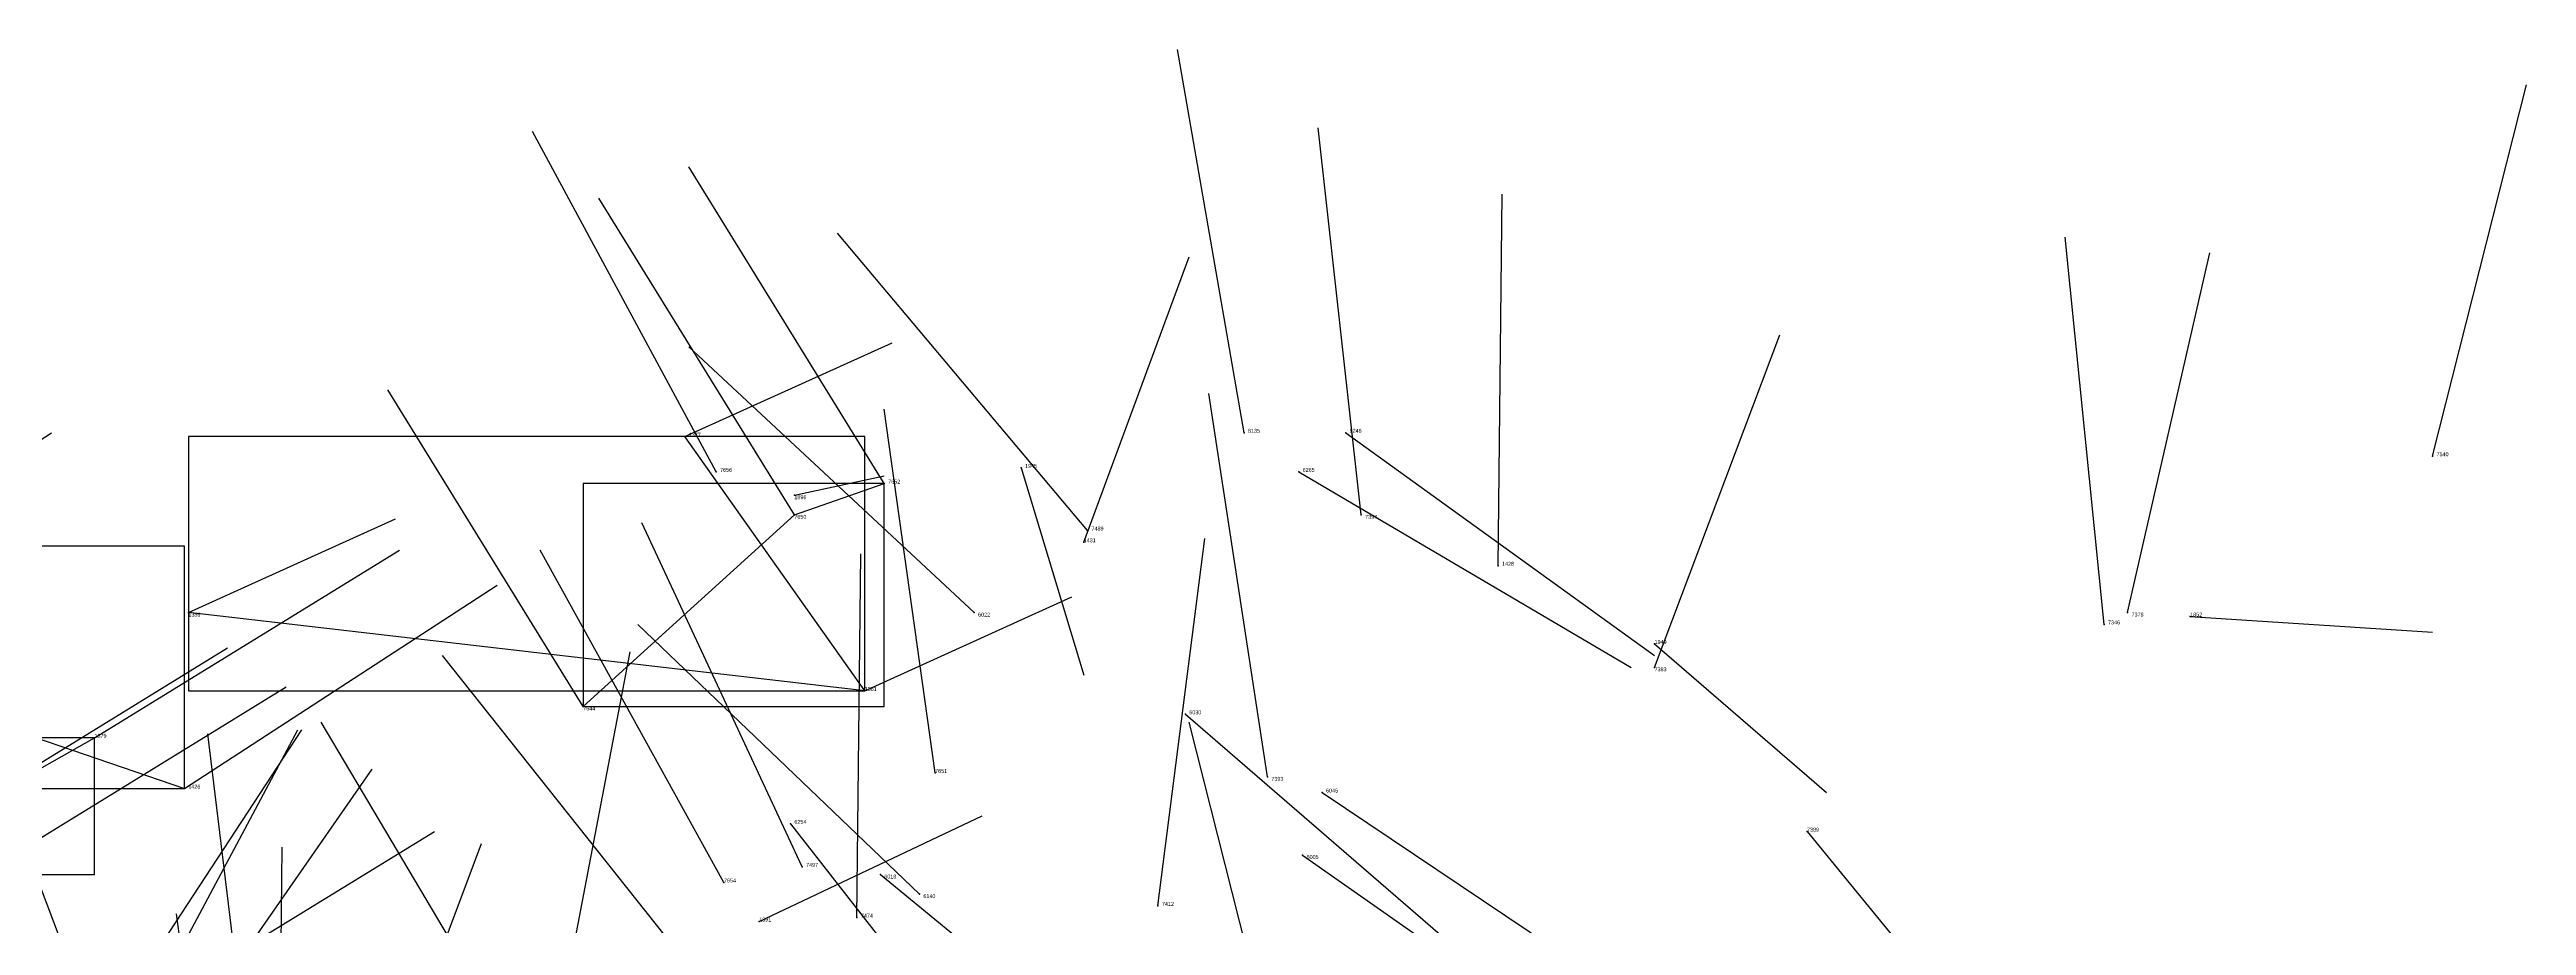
# Model space of a CAD drawing. Extents: x 59.1 to 70.8, y 600.3 to 605.1.
# Drawn here: x 66.573 to 67.207, y 604.873 to 605.097 of the extents above; entities that cross this region are included whole.
import ezdxf

# ---------------------------------------------------------------- set-up
doc = ezdxf.new("R2010")
doc.units = 0
for name, color, linetype in [('Clients', 3, 'CONTINUOUS'), ('Facilities', 3, 'CONTINUOUS'), ('Facilities_lines', 3, 'CONTINUOUS'), ('Min_max_boxes', 1, 'CONTINUOUS'), ('Normals', 1, 'CONTINUOUS'), ('Source_points', 5, 'CONTINUOUS'), ('Text', 3, 'CONTINUOUS')]:
    doc.layers.add(name, color=color, linetype=linetype)

msp = doc.modelspace()

# ---------------------------------------------------------------- linework, layer by layer
at = {"layer": 'Clients', "color": 5}
for p in [(66.736, 604.998, 451.329), (66.787, 604.986, 459.148), (66.609, 604.953, 451.269), (66.71, 604.929, 459.122), (66.585, 604.921, 451.391), (66.608, 604.908, 451.47)]:
    msp.add_point(p, dxfattribs=at)
at = {"layer": 'Facilities', "color": 3}
for p in [(66.879, 604.999, 457.207), (66.905, 604.999, 456.737), (67.183, 604.993, 462.392), (66.744, 604.989, 459.204), (66.822, 604.99, 451.217), (66.893, 604.989, 456.821), (66.764, 604.983, 449.391), (66.764, 604.978, 459.133), (66.839, 604.974, 459.266), (66.909, 604.978, 460.563), (66.838, 604.971, 451.616), (66.944, 604.965, 451.625), (66.81, 604.953, 457.862), (67.099, 604.95, 461.567), (67.105, 604.953, 460.787), (67.121, 604.952, 448.946), (66.984, 604.945, 451.138), (66.984, 604.939, 460.682), (66.782, 604.933, 451.39), (66.864, 604.927, 457.802), (66.8, 604.912, 459.073), (66.885, 604.911, 460.599), (66.899, 604.907, 457.836), (66.763, 604.899, 456.828), (67.023, 604.897, 460.635), (66.766, 604.888, 458.997), (66.786, 604.886, 457.786), (66.894, 604.891, 457.75), (66.746, 604.884, 459.056), (66.796, 604.881, 457.869), (66.755, 604.874, 451.368), (66.78, 604.875, 459.036), (66.857, 604.878, 460.451)]:
    msp.add_point(p, dxfattribs=at)
at = {"layer": 'Facilities_lines', "color": 3}
for p, q in [((66.782, 604.933, 451.39), (66.736, 604.998, 451.329)), ((66.764, 604.978, 459.133), (66.787, 604.986, 459.148)), ((66.764, 604.978, 459.133), (66.71, 604.929, 459.122)), ((66.782, 604.933, 451.39), (66.609, 604.953, 451.269)), ((66.494, 604.947, 451.402), (66.608, 604.908, 451.47)), ((66.541, 604.896, 451.398), (66.585, 604.921, 451.391))]:
    msp.add_line(p, q, dxfattribs=at)
at = {"layer": 'Min_max_boxes', "color": 1}
for p, q in [((66.782, 604.998, 451.269), (66.609, 604.998, 451.269)), ((66.609, 604.998, 451.269), (66.609, 604.933, 451.269)), ((66.782, 604.998, 451.39), (66.609, 604.998, 451.39)), ((66.609, 604.998, 451.39), (66.609, 604.933, 451.39)), ((66.609, 604.998, 451.269), (66.609, 604.998, 451.39)), ((66.782, 604.933, 451.269), (66.782, 604.998, 451.269)), ((66.782, 604.933, 451.39), (66.782, 604.998, 451.39)), ((66.782, 604.998, 451.269), (66.782, 604.998, 451.39)), ((66.787, 604.986, 459.122), (66.71, 604.986, 459.122)), ((66.71, 604.986, 459.122), (66.71, 604.929, 459.122)), ((66.787, 604.986, 459.148), (66.71, 604.986, 459.148)), ((66.71, 604.986, 459.148), (66.71, 604.929, 459.148)), ((66.71, 604.986, 459.122), (66.71, 604.986, 459.148)), ((66.787, 604.929, 459.122), (66.787, 604.986, 459.122)), ((66.787, 604.929, 459.148), (66.787, 604.986, 459.148)), ((66.787, 604.986, 459.122), (66.787, 604.986, 459.148)), ((66.608, 604.97, 451.402), (66.459, 604.97, 451.402)), ((66.608, 604.97, 451.47), (66.459, 604.97, 451.47)), ((66.608, 604.908, 451.402), (66.608, 604.97, 451.402)), ((66.608, 604.908, 451.47), (66.608, 604.97, 451.47)), ((66.608, 604.97, 451.402), (66.608, 604.97, 451.47)), ((66.609, 604.933, 451.269), (66.782, 604.933, 451.269)), ((66.609, 604.933, 451.39), (66.782, 604.933, 451.39)), ((66.609, 604.933, 451.269), (66.609, 604.933, 451.39)), ((66.782, 604.933, 451.269), (66.782, 604.933, 451.39)), ((66.71, 604.929, 459.122), (66.787, 604.929, 459.122)), ((66.71, 604.929, 459.148), (66.787, 604.929, 459.148)), ((66.71, 604.929, 459.122), (66.71, 604.929, 459.148)), ((66.787, 604.929, 459.122), (66.787, 604.929, 459.148)), ((66.585, 604.921, 451.32), (66.541, 604.921, 451.32)), ((66.585, 604.921, 451.398), (66.541, 604.921, 451.398)), ((66.585, 604.886, 451.32), (66.585, 604.921, 451.32)), ((66.585, 604.886, 451.398), (66.585, 604.921, 451.398)), ((66.585, 604.921, 451.32), (66.585, 604.921, 451.398)), ((66.459, 604.908, 451.402), (66.608, 604.908, 451.402)), ((66.459, 604.908, 451.47), (66.608, 604.908, 451.47)), ((66.608, 604.908, 451.402), (66.608, 604.908, 451.47)), ((66.541, 604.886, 451.32), (66.585, 604.886, 451.32)), ((66.541, 604.886, 451.398), (66.585, 604.886, 451.398)), ((66.585, 604.886, 451.32), (66.585, 604.886, 451.398))]:
    msp.add_line(p, q, dxfattribs=at)
at = {"layer": 'Normals', "color": 1}
for p, q in [((66.879, 604.999, 457.207), (66.862, 605.097, 457.221)), ((67.183, 604.993, 462.392), (67.207, 605.088, 462.414)), ((66.744, 604.989, 459.204), (66.697, 605.076, 459.187)), ((66.909, 604.978, 460.563), (66.898, 605.077, 460.574)), ((66.787, 604.986, 459.148), (66.737, 605.067, 459.117)), ((66.764, 604.978, 459.133), (66.714, 605.059, 459.102)), ((66.944, 604.965, 451.625), (66.945, 605.06, 451.656)), ((66.839, 604.974, 459.266), (66.775, 605.05, 459.254)), ((66.838, 604.971, 451.616), (66.865, 605.044, 451.678)), ((67.099, 604.95, 461.567), (67.089, 605.049, 461.576)), ((67.105, 604.953, 460.787), (67.126, 605.045, 460.754)), ((66.736, 604.998, 451.329), (66.789, 605.022, 451.41)), ((66.81, 604.953, 457.862), (66.737, 605.021, 457.851)), ((66.984, 604.939, 460.682), (67.016, 605.024, 460.724)), ((66.71, 604.929, 459.122), (66.66, 605.01, 459.091)), ((66.885, 604.911, 460.599), (66.87, 605.009, 460.611)), ((66.494, 604.947, 451.402), (66.574, 604.999, 451.432)), ((66.8, 604.912, 459.073), (66.787, 605.005, 459.039)), ((66.905, 604.999, 456.737), (66.984, 604.942, 456.759)), ((66.764, 604.983, 449.391), (66.787, 604.988, 449.488)), ((66.822, 604.99, 451.217), (66.838, 604.937, 451.3)), ((66.893, 604.989, 456.821), (66.978, 604.939, 456.836)), ((66.609, 604.953, 451.269), (66.662, 604.977, 451.35)), ((66.766, 604.888, 458.997), (66.725, 604.976, 458.974)), ((66.585, 604.921, 451.391), (66.663, 604.969, 451.432)), ((66.746, 604.884, 459.056), (66.699, 604.969, 459.031)), ((66.78, 604.875, 459.036), (66.781, 604.968, 458.998)), ((66.857, 604.878, 460.451), (66.869, 604.972, 460.42)), ((66.608, 604.908, 451.47), (66.688, 604.96, 451.5)), ((66.782, 604.933, 451.39), (66.835, 604.957, 451.471)), ((66.796, 604.881, 457.869), (66.724, 604.95, 457.864)), ((67.121, 604.952, 448.946), (67.183, 604.948, 449.025)), ((66.541, 604.896, 451.398), (66.619, 604.944, 451.439)), ((66.736, 604.864, 458.919), (66.674, 604.942, 458.911)), ((66.704, 604.849, 462.872), (66.722, 604.943, 462.844)), ((66.984, 604.945, 451.138), (67.028, 604.907, 451.219)), ((66.556, 604.886, 451.32), (66.634, 604.934, 451.361)), ((66.59, 604.833, 459.048), (66.556, 604.923, 459.021)), ((66.585, 604.842, 451.929), (66.638, 604.923, 451.953)), ((66.59, 604.835, 458.478), (66.637, 604.923, 458.484)), ((66.694, 604.839, 458.846), (66.643, 604.925, 458.84)), ((66.864, 604.927, 457.802), (66.938, 604.863, 457.823)), ((66.889, 604.83, 457.194), (66.865, 604.925, 457.213)), ((66.626, 604.823, 460.327), (66.614, 604.922, 460.321)), ((66.599, 604.831, 458.405), (66.656, 604.913, 458.413)), ((66.899, 604.907, 457.836), (66.981, 604.852, 457.852)), ((66.755, 604.874, 451.368), (66.812, 604.901, 451.446)), ((66.763, 604.899, 456.828), (66.813, 604.835, 456.886)), ((66.587, 604.845, 451.463), (66.672, 604.897, 451.471)), ((66.632, 604.795, 460.306), (66.633, 604.893, 460.288)), ((66.649, 604.801, 458.264), (66.684, 604.894, 458.273)), ((67.023, 604.897, 460.635), (67.064, 604.847, 460.711)), ((66.786, 604.886, 457.786), (66.858, 604.827, 457.822)), ((66.894, 604.891, 457.75), (66.971, 604.837, 457.783)), ((66.619, 604.777, 458.116), (66.606, 604.876, 458.105))]:
    msp.add_line(p, q, dxfattribs=at)
at = {"layer": 'Source_points', "color": 5}
for p in [(66.879, 604.999, 457.207), (66.905, 604.999, 456.737), (66.736, 604.998, 451.329), (67.183, 604.993, 462.392), (66.744, 604.989, 459.204), (66.822, 604.99, 451.217), (66.893, 604.989, 456.821), (66.764, 604.983, 449.391), (66.787, 604.986, 459.148), (66.764, 604.978, 459.133), (66.839, 604.974, 459.266), (66.909, 604.978, 460.563), (66.838, 604.971, 451.616), (66.944, 604.965, 451.625), (66.609, 604.953, 451.269), (66.81, 604.953, 457.862), (67.099, 604.95, 461.567), (67.105, 604.953, 460.787), (67.121, 604.952, 448.946), (66.984, 604.945, 451.138), (66.984, 604.939, 460.682), (66.782, 604.933, 451.39), (66.71, 604.929, 459.122), (66.864, 604.927, 457.802), (66.585, 604.921, 451.391), (66.8, 604.912, 459.073), (66.885, 604.911, 460.599), (66.608, 604.908, 451.47), (66.899, 604.907, 457.836), (66.763, 604.899, 456.828), (67.023, 604.897, 460.635), (66.766, 604.888, 458.997), (66.786, 604.886, 457.786), (66.894, 604.891, 457.75), (66.746, 604.884, 459.056), (66.796, 604.881, 457.869), (66.755, 604.874, 451.368), (66.78, 604.875, 459.036), (66.857, 604.878, 460.451)]:
    msp.add_point(p, dxfattribs=at)

# ---------------------------------------------------------------- texts
at = {"layer": 'Text', "color": 3}
for s, p in [('1377', (66.737, 604.998, 451.329)), ('6135', (66.88, 604.999, 457.207)), ('6246', (66.906, 604.999, 456.737)), ('7540', (67.184, 604.993, 462.392)), ('7656', (66.745, 604.989, 459.204)), ('7652', (66.788, 604.986, 459.148)), ('1945', (66.823, 604.99, 451.217)), ('6265', (66.894, 604.989, 456.821)), ('1896', (66.764, 604.982, 449.391)), ('7650', (66.764, 604.977, 459.133)), ('7489', (66.84, 604.974, 459.266)), ('7397', (66.91, 604.977, 460.563)), ('1431', (66.838, 604.971, 451.616)), ('1428', (66.945, 604.965, 451.625)), ('1386', (66.609, 604.952, 451.269)), ('6022', (66.811, 604.952, 457.862)), ('7346', (67.1, 604.95, 461.567)), ('7378', (67.106, 604.952, 460.787)), ('1852', (67.121, 604.952, 448.946)), ('1949', (66.984, 604.945, 451.138)), ('7383', (66.984, 604.938, 460.682)), ('1381', (66.782, 604.933, 451.39)), ('7644', (66.71, 604.928, 459.122)), ('6030', (66.865, 604.927, 457.802)), ('1379', (66.585, 604.921, 451.391)), ('7651', (66.8, 604.912, 459.073)), ('7393', (66.886, 604.91, 460.599)), ('1426', (66.609, 604.908, 451.47)), ('6045', (66.9, 604.907, 457.836)), ('6254', (66.764, 604.899, 456.828)), ('7389', (67.023, 604.897, 460.635)), ('7654', (66.746, 604.884, 459.056)), ('7497', (66.767, 604.888, 458.997)), ('6018', (66.787, 604.885, 457.786)), ('6005', (66.895, 604.89, 457.75)), ('6140', (66.797, 604.88, 457.869)), ('7412', (66.858, 604.878, 460.451)), ('1391', (66.755, 604.874, 451.368)), ('7474', (66.781, 604.875, 459.036))]:
    msp.add_text(s, height=0.001, dxfattribs=at).set_placement(p)

doc.saveas('drawing.dxf')
